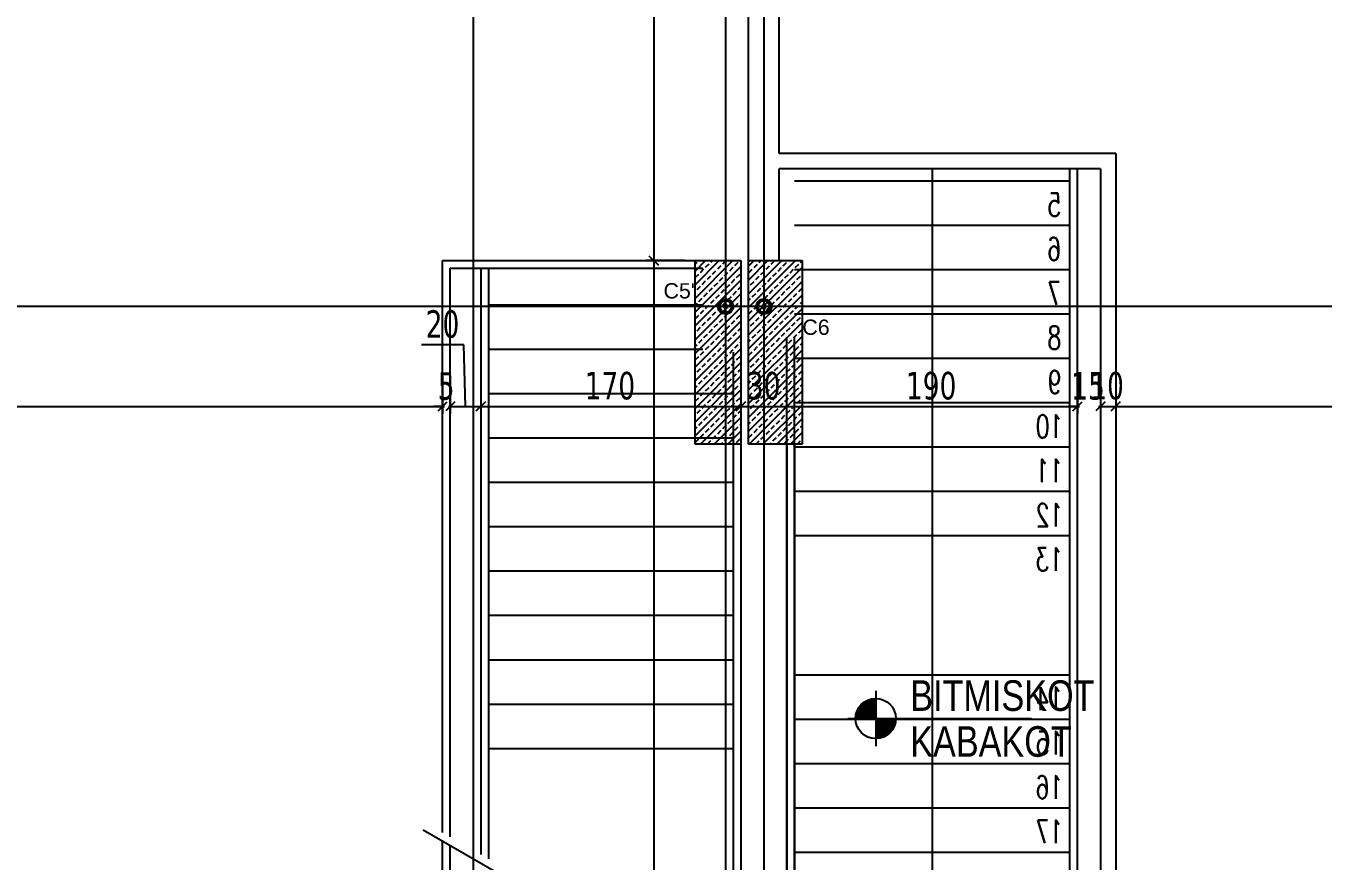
# Model space of a CAD drawing. Header units: millimetres. Extents: x 43168.9 to 43194.6, y -25545.1 to -25543.4.
# Drawn here: x 43170.7264 to 43170.896, y -25544.1764 to -25544.0672 of the extents above; entities that cross this region are included whole.
import ezdxf

# ---------------------------------------------------------------- set-up
doc = ezdxf.new("R2010")
doc.units = ezdxf.units.MM
doc.header["$LTSCALE"] = 200
doc.linetypes.add('DASHDOT2', pattern=[0.5, 0.25, -0.125, 0, -0.125])
doc.linetypes.add('HIDDEN2', pattern=[0.1875, 0.125, -0.0625])
for name, color, linetype in [('aks_sgh', 5, 'DASHDOT2'), ('cam_sgh', 1, 'Continuous'), ('duv_sgh', 4, 'Continuous'), ('kolon-b.a_sgh', 6, 'Continuous'), ('merdi_sgh', 3, 'Continuous'), ('olcuic_sgh', 183, 'Continuous'), ('sembol_sgh', 8, 'Continuous'), ('tarama-betonarme_sgh', 223, 'Continuous'), ('yazi-merdi_sgh', 9, 'Continuous')]:
    doc.layers.add(name, color=color, linetype=linetype)
doc.styles.add('1-200', font='arial.ttf', dxfattribs={"height": 60})
doc.styles.add('dim', font='VERDANA.TTF', dxfattribs={"width": 0.7})
doc.styles.add('text2', font='arial.ttf')
doc.styles.add('text3', font='simplex8.shx', dxfattribs={"width": 0.7})

msp = doc.modelspace()

# ---------------------------------------------------------------- hatches: boundary and pattern name
h = msp.add_hatch(color=256)
edge = h.paths.add_edge_path()
edge.add_arc((43170.81788, -25544.10392), 0.001, 0, 360)
edge = h.paths.add_edge_path(flags=16)
edge.add_arc((43170.81788, -25544.10392), 0.00075, 0, 360)
h = msp.add_hatch(color=256)
edge = h.paths.add_edge_path()
edge.add_arc((43170.81788, -25544.10392), 0.001, 0, 360)
edge = h.paths.add_edge_path(flags=16)
edge.add_arc((43170.81788, -25544.10392), 0.00075, 0, 360)
h = msp.add_hatch(color=256)
edge = h.paths.add_edge_path()
edge.add_arc((43170.82288, -25544.10392), 0.001, 0, 360)
edge = h.paths.add_edge_path(flags=16)
edge.add_arc((43170.82288, -25544.10392), 0.00075, 0, 360)
h = msp.add_hatch(color=256)
edge = h.paths.add_edge_path()
edge.add_arc((43170.82288, -25544.10392), 0.001, 0, 360)
edge = h.paths.add_edge_path(flags=16)
edge.add_arc((43170.82288, -25544.10392), 0.00075, 0, 360)

# ---------------------------------------------------------------- linework, layer by layer
at = {"color": 0, "linetype": 'ByBlock', "lineweight": -2}
for p, q in [((43170.8079, -25544.09732), (43170.8091, -25544.09852)), ((43170.8091, -25544.09852), (43170.8079, -25544.09732)), ((43170.81768, -25544.10412), (43170.81768, -25544.10372)), ((43170.81768, -25544.10372), (43170.81808, -25544.10372)), ((43170.81768, -25544.10412), (43170.81768, -25544.10372)), ((43170.81768, -25544.10372), (43170.81808, -25544.10372)), ((43170.81808, -25544.10412), (43170.81768, -25544.10412)), ((43170.81808, -25544.10412), (43170.81768, -25544.10412)), ((43170.81781, -25544.10385), (43170.81795, -25544.10399)), ((43170.81781, -25544.10399), (43170.81795, -25544.10385)), ((43170.81781, -25544.10385), (43170.81795, -25544.10399)), ((43170.81781, -25544.10399), (43170.81795, -25544.10385)), ((43170.81808, -25544.10372), (43170.81808, -25544.10412)), ((43170.81808, -25544.10372), (43170.81808, -25544.10412)), ((43170.82308, -25544.10372), (43170.82268, -25544.10372)), ((43170.82268, -25544.10372), (43170.82268, -25544.10412)), ((43170.82308, -25544.10372), (43170.82268, -25544.10372)), ((43170.82268, -25544.10372), (43170.82268, -25544.10412)), ((43170.82268, -25544.10412), (43170.82308, -25544.10412)), ((43170.82268, -25544.10412), (43170.82308, -25544.10412)), ((43170.82295, -25544.10385), (43170.82281, -25544.10399)), ((43170.82295, -25544.10399), (43170.82281, -25544.10385)), ((43170.82295, -25544.10385), (43170.82281, -25544.10399)), ((43170.82295, -25544.10399), (43170.82281, -25544.10385)), ((43170.82308, -25544.10412), (43170.82308, -25544.10372)), ((43170.82308, -25544.10412), (43170.82308, -25544.10372)), ((43170.78028, -25544.11758), (43170.78148, -25544.11638)), ((43170.78028, -25544.11758), (43170.78148, -25544.11638)), ((43170.78248, -25544.11638), (43170.78128, -25544.11758)), ((43170.78248, -25544.11638), (43170.78128, -25544.11758)), ((43170.78528, -25544.11758), (43170.78648, -25544.11638)), ((43170.78648, -25544.11638), (43170.78528, -25544.11758)), ((43170.81928, -25544.11758), (43170.82048, -25544.11638)), ((43170.82048, -25544.11638), (43170.81928, -25544.11758)), ((43170.82528, -25544.11758), (43170.82648, -25544.11638)), ((43170.82648, -25544.11638), (43170.82528, -25544.11758)), ((43170.86328, -25544.11758), (43170.86448, -25544.11638)), ((43170.86328, -25544.11758), (43170.86448, -25544.11638)), ((43170.86748, -25544.11638), (43170.86628, -25544.11758)), ((43170.86748, -25544.11638), (43170.86628, -25544.11758)), ((43170.86828, -25544.11758), (43170.86948, -25544.11638)), ((43170.86948, -25544.11638), (43170.86828, -25544.11758))]:
    msp.add_line(p, q, dxfattribs=at)
at = {"color": 0}
for p, q in [((43170.8375, -25544.15418), (43170.8375, -25544.16143)), ((43170.83387, -25544.15781), (43170.85787, -25544.15781))]:
    msp.add_line(p, q, dxfattribs=at)
for p, q in [((43170.83488, -25544.15773), (43170.83743, -25544.15519)), ((43170.8349, -25544.15749), (43170.83718, -25544.15521)), ((43170.83495, -25544.15721), (43170.83691, -25544.15525)), ((43170.83503, -25544.15781), (43170.8375, -25544.15534)), ((43170.83504, -25544.1569), (43170.83659, -25544.15535)), ((43170.83525, -25544.15647), (43170.83616, -25544.15556)), ((43170.83525, -25544.15781), (43170.8375, -25544.15556)), ((43170.83548, -25544.15781), (43170.8375, -25544.15579)), ((43170.83741, -25544.15781), (43170.8356, -25544.156)), ((43170.8375, -25544.15767), (43170.83572, -25544.15589)), ((43170.8375, -25544.15745), (43170.83584, -25544.15578)), ((43170.8375, -25544.15722), (43170.83596, -25544.15569)), ((43170.8375, -25544.157), (43170.8361, -25544.1556)), ((43170.8375, -25544.15677), (43170.83623, -25544.15551)), ((43170.8375, -25544.15655), (43170.83639, -25544.15544)), ((43170.8375, -25544.15632), (43170.83654, -25544.15537)), ((43170.8375, -25544.1561), (43170.83671, -25544.15531)), ((43170.8375, -25544.15588), (43170.83688, -25544.15526)), ((43170.8375, -25544.15565), (43170.83707, -25544.15522)), ((43170.8375, -25544.15543), (43170.83727, -25544.1552)), ((43170.8375, -25544.1552), (43170.83748, -25544.15519)), ((43170.83517, -25544.15781), (43170.83489, -25544.15754)), ((43170.83539, -25544.15781), (43170.83492, -25544.15734)), ((43170.83562, -25544.15781), (43170.83496, -25544.15716)), ((43170.83584, -25544.15781), (43170.83501, -25544.15698)), ((43170.83606, -25544.15781), (43170.83508, -25544.15682)), ((43170.83629, -25544.15781), (43170.83514, -25544.15666)), ((43170.83651, -25544.15781), (43170.83522, -25544.15651)), ((43170.83674, -25544.15781), (43170.8353, -25544.15638)), ((43170.83696, -25544.15781), (43170.8354, -25544.15624)), ((43170.83719, -25544.15781), (43170.8355, -25544.15612)), ((43170.8357, -25544.15781), (43170.8375, -25544.15601)), ((43170.83593, -25544.15781), (43170.8375, -25544.15624)), ((43170.83615, -25544.15781), (43170.8375, -25544.15646)), ((43170.83638, -25544.15781), (43170.8375, -25544.15669)), ((43170.8366, -25544.15781), (43170.8375, -25544.15691)), ((43170.83682, -25544.15781), (43170.8375, -25544.15714)), ((43170.83705, -25544.15781), (43170.8375, -25544.15736)), ((43170.83727, -25544.15781), (43170.8375, -25544.15759)), ((43170.83494, -25544.15781), (43170.83488, -25544.15775)), ((43170.8375, -25544.15803), (43170.83772, -25544.15781)), ((43170.8375, -25544.15826), (43170.83795, -25544.15781)), ((43170.8375, -25544.15848), (43170.83817, -25544.15781)), ((43170.8375, -25544.15871), (43170.8384, -25544.15781)), ((43170.8375, -25544.15893), (43170.83862, -25544.15781)), ((43170.8375, -25544.15916), (43170.83885, -25544.15781)), ((43170.8375, -25544.15938), (43170.83907, -25544.15781)), ((43170.8375, -25544.15961), (43170.83929, -25544.15781)), ((43170.8375, -25544.15983), (43170.83952, -25544.15781)), ((43170.8375, -25544.16005), (43170.83974, -25544.15781)), ((43170.8375, -25544.16028), (43170.83997, -25544.15781)), ((43170.83931, -25544.15971), (43170.8375, -25544.1579)), ((43170.83919, -25544.15981), (43170.8375, -25544.15812)), ((43170.83906, -25544.15991), (43170.8375, -25544.15835)), ((43170.83893, -25544.16), (43170.8375, -25544.15857)), ((43170.83879, -25544.16009), (43170.8375, -25544.15879)), ((43170.83864, -25544.16016), (43170.8375, -25544.15902)), ((43170.83849, -25544.16023), (43170.8375, -25544.15924)), ((43170.83757, -25544.16043), (43170.84012, -25544.15788)), ((43170.83942, -25544.15959), (43170.83764, -25544.15781)), ((43170.83782, -25544.16041), (43170.8401, -25544.15813)), ((43170.83952, -25544.15947), (43170.83786, -25544.15781)), ((43170.83962, -25544.15935), (43170.83809, -25544.15781)), ((43170.83809, -25544.16036), (43170.84006, -25544.15839)), ((43170.83971, -25544.15921), (43170.83831, -25544.15781)), ((43170.83841, -25544.16026), (43170.83996, -25544.15871)), ((43170.8398, -25544.15907), (43170.83853, -25544.15781)), ((43170.83987, -25544.15892), (43170.83876, -25544.15781)), ((43170.83884, -25544.16006), (43170.83975, -25544.15915)), ((43170.83994, -25544.15877), (43170.83898, -25544.15781)), ((43170.84, -25544.1586), (43170.83921, -25544.15781)), ((43170.84005, -25544.15843), (43170.83943, -25544.15781)), ((43170.84008, -25544.15824), (43170.83966, -25544.15781)), ((43170.84011, -25544.15804), (43170.83988, -25544.15781)), ((43170.84012, -25544.15783), (43170.84011, -25544.15781)), ((43170.83833, -25544.1603), (43170.8375, -25544.15947)), ((43170.83815, -25544.16034), (43170.8375, -25544.15969)), ((43170.83797, -25544.16039), (43170.8375, -25544.15992)), ((43170.83777, -25544.16041), (43170.8375, -25544.16014)), ((43170.83756, -25544.16043), (43170.8375, -25544.16037))]:
    msp.add_line(p, q)
at = {"color": 0, "linetype": 'Continuous', "lineweight": -2}
for centre, radius in [((43170.81788, -25544.10392), 0.001), ((43170.81788, -25544.10392), 0.001), ((43170.81788, -25544.10392), 0.00075), ((43170.81788, -25544.10392), 0.00075), ((43170.82288, -25544.10392), 0.001), ((43170.82288, -25544.10392), 0.001), ((43170.82288, -25544.10392), 0.00075), ((43170.82288, -25544.10392), 0.00075)]:
    msp.add_circle(centre, radius, dxfattribs=at)
at = {"color": 0}
msp.add_circle((43170.8375, -25544.15781), 0.00263, dxfattribs=at)
at = {"layer": 'aks_sgh'}
for p, q in [((43170.78488, -25543.74092), (43170.78488, -25544.78992)), ((43170.81788, -25543.74092), (43170.81788, -25544.78992)), ((43170.82288, -25543.74092), (43170.82288, -25544.78992)), ((43171.17088, -25544.10392), (43170.19488, -25544.10392))]:
    msp.add_line(p, q, dxfattribs=at)
at = {"layer": 'cam_sgh', "ltscale": 0.5}
for p, q in [((43170.78088, -25544.09791), (43170.81488, -25544.09791)), ((43170.78088, -25544.1727), (43170.78088, -25544.09791)), ((43170.78188, -25544.09891), (43170.81488, -25544.09891)), ((43170.78188, -25544.17327), (43170.78188, -25544.09891))]:
    msp.add_line(p, q, dxfattribs=at)
at = {"layer": 'duv_sgh'}
for p, q in [((43170.82088, -25544.09792), (43170.82088, -25543.98992)), ((43170.82488, -25544.08392), (43170.82488, -25544.03192)), ((43170.86888, -25544.08392), (43170.82488, -25544.08392)), ((43170.86888, -25544.08392), (43170.86888, -25544.34592)), ((43170.82488, -25544.09792), (43170.82488, -25544.08592)), ((43170.86688, -25544.08592), (43170.82488, -25544.08592)), ((43170.86688, -25544.08592), (43170.86688, -25544.34592))]:
    msp.add_line(p, q, dxfattribs=at)
at = {"layer": 'kolon-b.a_sgh'}
for p, q in [((43170.81388, -25544.09792), (43170.81988, -25544.09792)), ((43170.81388, -25544.12192), (43170.81388, -25544.09792)), ((43170.81988, -25544.09792), (43170.81988, -25544.12192)), ((43170.82088, -25544.09792), (43170.82788, -25544.09792)), ((43170.82088, -25544.12192), (43170.82088, -25544.09792)), ((43170.82788, -25544.09792), (43170.82788, -25544.12192)), ((43170.81988, -25544.12192), (43170.81388, -25544.12192)), ((43170.82788, -25544.12192), (43170.82088, -25544.12192))]:
    msp.add_line(p, q, dxfattribs=at)
at = {"layer": 'merdi_sgh'}
for p, q in [((43170.86288, -25544.13651), (43170.86288, -25544.08592)), ((43170.86388, -25544.13709), (43170.86388, -25544.08592)), ((43170.86288, -25544.08752), (43170.82688, -25544.08752)), ((43170.86288, -25544.09332), (43170.82688, -25544.09332)), ((43170.86288, -25544.09912), (43170.82688, -25544.09912)), ((43170.86288, -25544.10492), (43170.82688, -25544.10492)), ((43170.82588, -25544.19192), (43170.82588, -25544.10792)), ((43170.82688, -25544.19192), (43170.82688, -25544.10792)), ((43170.86288, -25544.11072), (43170.82688, -25544.11072)), ((43170.86288, -25544.11652), (43170.82688, -25544.11652)), ((43170.82588, -25544.12192), (43170.82588, -25544.20592)), ((43170.82688, -25544.12192), (43170.82688, -25544.20592)), ((43170.86288, -25544.12232), (43170.82688, -25544.12232)), ((43170.86288, -25544.12812), (43170.82688, -25544.12812)), ((43170.86288, -25544.13392), (43170.82688, -25544.13392)), ((43170.86288, -25544.21992), (43170.86288, -25544.13651)), ((43170.86388, -25544.21892), (43170.86388, -25544.13709)), ((43170.86288, -25544.15212), (43170.82688, -25544.15212)), ((43170.86288, -25544.15792), (43170.82688, -25544.15792)), ((43170.86288, -25544.16372), (43170.82688, -25544.16372)), ((43170.86288, -25544.16952), (43170.82688, -25544.16952)), ((43170.82165, -25544.19739), (43170.77834, -25544.17239)), ((43170.78088, -25544.25351), (43170.78088, -25544.17385)), ((43170.78188, -25544.25251), (43170.78188, -25544.17443)), ((43170.86288, -25544.17532), (43170.82688, -25544.17532))]:
    msp.add_line(p, q, dxfattribs=at)
at = {"layer": 'merdi_sgh', "linetype": 'HIDDEN2', "ltscale": 0.5}
for p, q in [((43170.78588, -25544.09891), (43170.78588, -25544.17558)), ((43170.78688, -25544.09891), (43170.78688, -25544.17616)), ((43170.78688, -25544.10371), (43170.81488, -25544.10371)), ((43170.78688, -25544.10951), (43170.81488, -25544.10951)), ((43170.81888, -25544.10991), (43170.81888, -25544.19464)), ((43170.81988, -25544.10991), (43170.81988, -25544.19521)), ((43170.78688, -25544.11531), (43170.81888, -25544.11531)), ((43170.78688, -25544.12111), (43170.81888, -25544.12111)), ((43170.78688, -25544.12691), (43170.81888, -25544.12691)), ((43170.78688, -25544.13271), (43170.81888, -25544.13271)), ((43170.78688, -25544.13851), (43170.81888, -25544.13851)), ((43170.78688, -25544.14431), (43170.81888, -25544.14431)), ((43170.78688, -25544.15011), (43170.81888, -25544.15011)), ((43170.78688, -25544.15591), (43170.81888, -25544.15591)), ((43170.78688, -25544.16171), (43170.81888, -25544.16171))]:
    msp.add_line(p, q, dxfattribs=at)
at = {"layer": 'olcuic_sgh'}
for p, q in [((43170.8085, -25543.89167), (43170.8085, -25544.09817)), ((43170.8125, -25544.09792), (43170.8075, -25544.09792)), ((43170.8125, -25544.09792), (43170.8075, -25544.09792)), ((43170.8085, -25544.09767), (43170.8085, -25544.28576)), ((43170.78365, -25544.10892), (43170.77814, -25544.10892)), ((43170.78388, -25544.11698), (43170.78365, -25544.10892)), ((43170.78088, -25544.11298), (43170.78088, -25544.11798)), ((43170.78088, -25544.11298), (43170.78088, -25544.11798)), ((43170.78188, -25544.11298), (43170.78188, -25544.11798)), ((43170.78188, -25544.11298), (43170.78188, -25544.11798)), ((43170.78588, -25544.11298), (43170.78588, -25544.11798)), ((43170.78588, -25544.11298), (43170.78588, -25544.11798)), ((43170.81988, -25544.11298), (43170.81988, -25544.11798)), ((43170.81988, -25544.11298), (43170.81988, -25544.11798)), ((43170.86388, -25544.11298), (43170.86388, -25544.11798)), ((43170.86388, -25544.11298), (43170.86388, -25544.11798)), ((43170.86688, -25544.11298), (43170.86688, -25544.11798)), ((43170.86688, -25544.11298), (43170.86688, -25544.11798)), ((43170.86888, -25544.11298), (43170.86888, -25544.11798)), ((43170.86888, -25544.11298), (43170.86888, -25544.11798)), ((43170.59063, -25544.11698), (43170.78113, -25544.11698)), ((43170.78088, -25544.11698), (43170.77968, -25544.11698)), ((43170.78163, -25544.11698), (43170.78613, -25544.11698)), ((43170.78188, -25544.11698), (43170.78308, -25544.11698)), ((43170.78563, -25544.11698), (43170.82013, -25544.11698)), ((43170.81963, -25544.11698), (43170.82613, -25544.11698)), ((43170.82563, -25544.11698), (43170.86413, -25544.11698)), ((43170.82588, -25544.11992), (43170.82588, -25544.11598)), ((43170.82588, -25544.11992), (43170.82588, -25544.11598)), ((43170.86388, -25544.11698), (43170.86268, -25544.11698)), ((43170.86663, -25544.11698), (43170.86913, -25544.11698)), ((43170.86688, -25544.11698), (43170.86808, -25544.11698)), ((43170.86863, -25544.11698), (43170.99613, -25544.11698))]:
    msp.add_line(p, q, dxfattribs=at)
at = {"layer": 'sembol_sgh'}
msp.add_line((43170.84488, -25544.08592), (43170.84488, -25544.21592), dxfattribs=at)
at = {"layer": 'tarama-betonarme_sgh'}
for p, q in [((43170.81388, -25544.09928), (43170.81524, -25544.09792)), ((43170.81388, -25544.10107), (43170.81703, -25544.09792)), ((43170.81388, -25544.10287), (43170.81883, -25544.09792)), ((43170.81388, -25544.09838), (43170.81415, -25544.09811)), ((43170.81527, -25544.09879), (43170.81572, -25544.09834)), ((43170.81594, -25544.09811), (43170.81614, -25544.09792)), ((43170.81751, -25544.09834), (43170.81793, -25544.09792)), ((43170.81908, -25544.09856), (43170.81953, -25544.09811)), ((43170.82088, -25544.09866), (43170.82162, -25544.09792)), ((43170.82088, -25544.10046), (43170.82342, -25544.09792)), ((43170.82088, -25544.10225), (43170.82521, -25544.09792)), ((43170.82088, -25544.10405), (43170.82701, -25544.09792)), ((43170.82227, -25544.09817), (43170.82252, -25544.09792)), ((43170.82384, -25544.09839), (43170.82429, -25544.09794)), ((43170.82541, -25544.09861), (43170.82586, -25544.09817)), ((43170.82609, -25544.09794), (43170.82611, -25544.09792)), ((43170.82766, -25544.09817), (43170.82788, -25544.09795)), ((43170.81388, -25544.10467), (43170.81988, -25544.09867)), ((43170.81392, -25544.10013), (43170.81437, -25544.09968)), ((43170.81459, -25544.09946), (43170.81504, -25544.09901)), ((43170.81549, -25544.10036), (43170.81594, -25544.09991)), ((43170.81617, -25544.09968), (43170.81662, -25544.09924)), ((43170.81684, -25544.09901), (43170.81729, -25544.09856)), ((43170.81774, -25544.09991), (43170.81819, -25544.09946)), ((43170.81841, -25544.09924), (43170.81886, -25544.09879)), ((43170.81931, -25544.10013), (43170.81976, -25544.09968)), ((43170.82088, -25544.10584), (43170.82788, -25544.09884)), ((43170.82092, -25544.09951), (43170.82137, -25544.09906)), ((43170.8216, -25544.09884), (43170.82205, -25544.09839)), ((43170.82182, -25544.10041), (43170.82227, -25544.09996)), ((43170.8225, -25544.09974), (43170.82295, -25544.09929)), ((43170.82317, -25544.09906), (43170.82362, -25544.09861)), ((43170.82407, -25544.09996), (43170.82452, -25544.09951)), ((43170.82474, -25544.09929), (43170.82519, -25544.09884)), ((43170.82564, -25544.10019), (43170.82609, -25544.09974)), ((43170.82631, -25544.09951), (43170.82676, -25544.09906)), ((43170.82699, -25544.09884), (43170.82744, -25544.09839)), ((43170.82721, -25544.10041), (43170.82766, -25544.09996)), ((43170.81388, -25544.10646), (43170.81988, -25544.10046)), ((43170.81415, -25544.1017), (43170.81459, -25544.10126)), ((43170.81482, -25544.10103), (43170.81527, -25544.10058)), ((43170.81572, -25544.10193), (43170.81617, -25544.10148)), ((43170.81639, -25544.10126), (43170.81684, -25544.10081)), ((43170.81706, -25544.10058), (43170.81751, -25544.10013)), ((43170.81729, -25544.10215), (43170.81774, -25544.1017)), ((43170.81796, -25544.10148), (43170.81841, -25544.10103)), ((43170.81864, -25544.10081), (43170.81908, -25544.10036)), ((43170.81953, -25544.1017), (43170.81988, -25544.10136)), ((43170.82088, -25544.10764), (43170.82788, -25544.10064)), ((43170.82088, -25544.10135), (43170.82092, -25544.10131)), ((43170.82115, -25544.10108), (43170.8216, -25544.10064)), ((43170.82205, -25544.10198), (43170.8225, -25544.10153)), ((43170.82272, -25544.10131), (43170.82317, -25544.10086)), ((43170.82339, -25544.10064), (43170.82384, -25544.10019)), ((43170.82429, -25544.10153), (43170.82474, -25544.10108)), ((43170.82497, -25544.10086), (43170.82541, -25544.10041)), ((43170.82586, -25544.10176), (43170.82631, -25544.10131)), ((43170.82654, -25544.10108), (43170.82699, -25544.10064)), ((43170.82744, -25544.10198), (43170.82788, -25544.10154)), ((43170.81388, -25544.10197), (43170.81392, -25544.10193)), ((43170.81388, -25544.10826), (43170.81988, -25544.10226)), ((43170.81437, -25544.10328), (43170.81482, -25544.10283)), ((43170.81504, -25544.1026), (43170.81549, -25544.10215)), ((43170.81594, -25544.1035), (43170.81639, -25544.10305)), ((43170.81662, -25544.10283), (43170.81706, -25544.10238)), ((43170.81751, -25544.10373), (43170.81796, -25544.10328)), ((43170.81819, -25544.10305), (43170.81864, -25544.1026)), ((43170.81886, -25544.10238), (43170.81931, -25544.10193)), ((43170.81976, -25544.10328), (43170.81988, -25544.10316)), ((43170.82088, -25544.10944), (43170.82788, -25544.10244)), ((43170.82088, -25544.10315), (43170.82115, -25544.10288)), ((43170.82137, -25544.10266), (43170.82182, -25544.10221)), ((43170.82227, -25544.10355), (43170.82272, -25544.10311)), ((43170.82295, -25544.10288), (43170.82339, -25544.10243)), ((43170.82362, -25544.10221), (43170.82407, -25544.10176)), ((43170.82384, -25544.10378), (43170.82429, -25544.10333)), ((43170.82452, -25544.10311), (43170.82497, -25544.10266)), ((43170.82519, -25544.10243), (43170.82564, -25544.10198)), ((43170.82609, -25544.10333), (43170.82654, -25544.10288)), ((43170.82676, -25544.10266), (43170.82721, -25544.10221)), ((43170.82766, -25544.10355), (43170.82788, -25544.10333)), ((43170.81388, -25544.10377), (43170.81415, -25544.1035)), ((43170.81388, -25544.11005), (43170.81988, -25544.10405)), ((43170.81392, -25544.10552), (43170.81437, -25544.10507)), ((43170.81459, -25544.10485), (43170.81504, -25544.1044)), ((43170.81527, -25544.10417), (43170.81572, -25544.10373)), ((43170.81617, -25544.10507), (43170.81662, -25544.10462)), ((43170.81684, -25544.1044), (43170.81729, -25544.10395)), ((43170.81774, -25544.1053), (43170.81819, -25544.10485)), ((43170.81841, -25544.10462), (43170.81886, -25544.10417)), ((43170.81908, -25544.10395), (43170.81953, -25544.1035)), ((43170.81931, -25544.10552), (43170.81976, -25544.10507)), ((43170.82088, -25544.11123), (43170.82788, -25544.10423)), ((43170.82092, -25544.1049), (43170.82137, -25544.10445)), ((43170.8216, -25544.10423), (43170.82205, -25544.10378)), ((43170.8225, -25544.10513), (43170.82295, -25544.10468)), ((43170.82317, -25544.10445), (43170.82362, -25544.104)), ((43170.82407, -25544.10535), (43170.82452, -25544.1049)), ((43170.82474, -25544.10468), (43170.82519, -25544.10423)), ((43170.82541, -25544.104), (43170.82586, -25544.10355)), ((43170.82564, -25544.10557), (43170.82609, -25544.10513)), ((43170.82631, -25544.1049), (43170.82676, -25544.10445)), ((43170.82699, -25544.10423), (43170.82744, -25544.10378)), ((43170.81388, -25544.11185), (43170.81988, -25544.10585)), ((43170.81415, -25544.10709), (43170.81459, -25544.10664)), ((43170.81482, -25544.10642), (43170.81527, -25544.10597)), ((43170.81549, -25544.10575), (43170.81594, -25544.1053)), ((43170.81639, -25544.10664), (43170.81684, -25544.1062)), ((43170.81706, -25544.10597), (43170.81751, -25544.10552)), ((43170.81796, -25544.10687), (43170.81841, -25544.10642)), ((43170.81864, -25544.1062), (43170.81908, -25544.10575)), ((43170.81953, -25544.10709), (43170.81988, -25544.10675)), ((43170.82088, -25544.11303), (43170.82788, -25544.10603)), ((43170.82088, -25544.10674), (43170.82092, -25544.1067)), ((43170.82115, -25544.10647), (43170.8216, -25544.10602)), ((43170.82182, -25544.1058), (43170.82227, -25544.10535)), ((43170.82272, -25544.1067), (43170.82317, -25544.10625)), ((43170.82339, -25544.10602), (43170.82384, -25544.10557)), ((43170.82429, -25544.10692), (43170.82474, -25544.10647)), ((43170.82497, -25544.10625), (43170.82541, -25544.1058)), ((43170.82586, -25544.10715), (43170.82631, -25544.1067)), ((43170.82654, -25544.10647), (43170.82699, -25544.10602)), ((43170.82721, -25544.1058), (43170.82766, -25544.10535)), ((43170.81388, -25544.10736), (43170.81392, -25544.10732)), ((43170.81388, -25544.11365), (43170.81988, -25544.10765)), ((43170.81437, -25544.10866), (43170.81482, -25544.10822)), ((43170.81504, -25544.10799), (43170.81549, -25544.10754)), ((43170.81572, -25544.10732), (43170.81617, -25544.10687)), ((43170.81594, -25544.10889), (43170.81639, -25544.10844)), ((43170.81662, -25544.10822), (43170.81706, -25544.10777)), ((43170.81729, -25544.10754), (43170.81774, -25544.10709)), ((43170.81819, -25544.10844), (43170.81864, -25544.10799)), ((43170.81886, -25544.10777), (43170.81931, -25544.10732)), ((43170.82088, -25544.11483), (43170.82788, -25544.10783)), ((43170.82088, -25544.10854), (43170.82115, -25544.10827)), ((43170.82137, -25544.10804), (43170.82182, -25544.1076)), ((43170.82205, -25544.10737), (43170.8225, -25544.10692)), ((43170.82227, -25544.10894), (43170.82272, -25544.10849)), ((43170.82295, -25544.10827), (43170.82339, -25544.10782)), ((43170.82362, -25544.1076), (43170.82407, -25544.10715)), ((43170.82452, -25544.10849), (43170.82497, -25544.10804)), ((43170.82519, -25544.10782), (43170.82564, -25544.10737)), ((43170.82609, -25544.10872), (43170.82654, -25544.10827)), ((43170.82676, -25544.10804), (43170.82721, -25544.1076)), ((43170.82744, -25544.10737), (43170.82788, -25544.10693)), ((43170.81388, -25544.10916), (43170.81415, -25544.10889)), ((43170.81388, -25544.11544), (43170.81988, -25544.10944)), ((43170.81459, -25544.11024), (43170.81504, -25544.10979)), ((43170.81527, -25544.10956), (43170.81572, -25544.10911)), ((43170.81617, -25544.11046), (43170.81662, -25544.11001)), ((43170.81684, -25544.10979), (43170.81729, -25544.10934)), ((43170.81751, -25544.10911), (43170.81796, -25544.10866)), ((43170.81841, -25544.11001), (43170.81886, -25544.10956)), ((43170.81908, -25544.10934), (43170.81953, -25544.10889)), ((43170.81976, -25544.10866), (43170.81988, -25544.10854)), ((43170.82088, -25544.11662), (43170.82788, -25544.10962)), ((43170.82092, -25544.11029), (43170.82137, -25544.10984)), ((43170.8216, -25544.10962), (43170.82205, -25544.10917)), ((43170.8225, -25544.11051), (43170.82295, -25544.11006)), ((43170.82317, -25544.10984), (43170.82362, -25544.10939)), ((43170.82384, -25544.10917), (43170.82429, -25544.10872)), ((43170.82474, -25544.11006), (43170.82519, -25544.10962)), ((43170.82541, -25544.10939), (43170.82586, -25544.10894)), ((43170.82631, -25544.11029), (43170.82676, -25544.10984)), ((43170.82699, -25544.10962), (43170.82744, -25544.10917)), ((43170.82766, -25544.10894), (43170.82788, -25544.10872)), ((43170.81388, -25544.11724), (43170.81988, -25544.11124)), ((43170.81392, -25544.11091), (43170.81437, -25544.11046)), ((43170.81482, -25544.11181), (43170.81527, -25544.11136)), ((43170.81549, -25544.11113), (43170.81594, -25544.11069)), ((43170.81639, -25544.11203), (43170.81684, -25544.11158)), ((43170.81706, -25544.11136), (43170.81751, -25544.11091)), ((43170.81774, -25544.11069), (43170.81819, -25544.11024)), ((43170.81796, -25544.11226), (43170.81841, -25544.11181)), ((43170.81864, -25544.11158), (43170.81908, -25544.11113)), ((43170.81931, -25544.11091), (43170.81976, -25544.11046)), ((43170.82088, -25544.11842), (43170.82788, -25544.11142)), ((43170.82115, -25544.11186), (43170.8216, -25544.11141)), ((43170.82182, -25544.11119), (43170.82227, -25544.11074)), ((43170.82272, -25544.11209), (43170.82317, -25544.11164)), ((43170.82339, -25544.11141), (43170.82384, -25544.11096)), ((43170.82407, -25544.11074), (43170.82452, -25544.11029)), ((43170.82429, -25544.11231), (43170.82474, -25544.11186)), ((43170.82497, -25544.11164), (43170.82541, -25544.11119)), ((43170.82564, -25544.11096), (43170.82609, -25544.11051)), ((43170.82654, -25544.11186), (43170.82699, -25544.11141)), ((43170.82721, -25544.11119), (43170.82766, -25544.11074)), ((43170.81388, -25544.11275), (43170.81392, -25544.11271)), ((43170.81388, -25544.11903), (43170.81988, -25544.11303)), ((43170.81415, -25544.11248), (43170.81459, -25544.11203)), ((43170.81437, -25544.11405), (43170.81482, -25544.1136)), ((43170.81504, -25544.11338), (43170.81549, -25544.11293)), ((43170.81572, -25544.11271), (43170.81617, -25544.11226)), ((43170.81662, -25544.1136), (43170.81706, -25544.11315)), ((43170.81729, -25544.11293), (43170.81774, -25544.11248)), ((43170.81819, -25544.11383), (43170.81864, -25544.11338)), ((43170.81886, -25544.11315), (43170.81931, -25544.11271)), ((43170.81953, -25544.11248), (43170.81988, -25544.11214)), ((43170.82088, -25544.11213), (43170.82092, -25544.11209)), ((43170.82088, -25544.12021), (43170.82788, -25544.11321)), ((43170.82137, -25544.11343), (43170.82182, -25544.11298)), ((43170.82205, -25544.11276), (43170.8225, -25544.11231)), ((43170.82295, -25544.11366), (43170.82339, -25544.11321)), ((43170.82362, -25544.11298), (43170.82407, -25544.11253)), ((43170.82452, -25544.11388), (43170.82497, -25544.11343)), ((43170.82519, -25544.11321), (43170.82564, -25544.11276)), ((43170.82586, -25544.11253), (43170.82631, -25544.11209)), ((43170.82676, -25544.11343), (43170.82721, -25544.11298)), ((43170.82744, -25544.11276), (43170.82788, -25544.11232)), ((43170.81388, -25544.11454), (43170.81415, -25544.11428)), ((43170.81388, -25544.12083), (43170.81988, -25544.11483)), ((43170.81459, -25544.11562), (43170.81504, -25544.11518)), ((43170.81527, -25544.11495), (43170.81572, -25544.1145)), ((43170.81594, -25544.11428), (43170.81639, -25544.11383)), ((43170.81684, -25544.11518), (43170.81729, -25544.11473)), ((43170.81751, -25544.1145), (43170.81796, -25544.11405)), ((43170.81841, -25544.1154), (43170.81886, -25544.11495)), ((43170.81908, -25544.11473), (43170.81953, -25544.11428)), ((43170.81976, -25544.11405), (43170.81988, -25544.11393)), ((43170.82088, -25544.11393), (43170.82115, -25544.11366)), ((43170.82092, -25544.11568), (43170.82137, -25544.11523)), ((43170.82097, -25544.12192), (43170.82788, -25544.11501)), ((43170.8216, -25544.115), (43170.82205, -25544.11455)), ((43170.82227, -25544.11433), (43170.82272, -25544.11388)), ((43170.82317, -25544.11523), (43170.82362, -25544.11478)), ((43170.82384, -25544.11455), (43170.82429, -25544.11411)), ((43170.82474, -25544.11545), (43170.82519, -25544.115)), ((43170.82541, -25544.11478), (43170.82586, -25544.11433)), ((43170.82609, -25544.11411), (43170.82654, -25544.11366)), ((43170.82631, -25544.11568), (43170.82676, -25544.11523)), ((43170.82699, -25544.115), (43170.82744, -25544.11455)), ((43170.82766, -25544.11433), (43170.82788, -25544.11411)), ((43170.81392, -25544.1163), (43170.81437, -25544.11585)), ((43170.81459, -25544.12192), (43170.81988, -25544.11663)), ((43170.81482, -25544.1172), (43170.81527, -25544.11675)), ((43170.81549, -25544.11652), (43170.81594, -25544.11607)), ((43170.81617, -25544.11585), (43170.81662, -25544.1154)), ((43170.81639, -25544.11742), (43170.81684, -25544.11697)), ((43170.81706, -25544.11675), (43170.81751, -25544.1163)), ((43170.81774, -25544.11607), (43170.81819, -25544.11562)), ((43170.81864, -25544.11697), (43170.81908, -25544.11652)), ((43170.81931, -25544.1163), (43170.81976, -25544.11585)), ((43170.82115, -25544.11725), (43170.8216, -25544.1168)), ((43170.82182, -25544.11658), (43170.82227, -25544.11613)), ((43170.8225, -25544.1159), (43170.82295, -25544.11545)), ((43170.82276, -25544.12192), (43170.82788, -25544.11681)), ((43170.82339, -25544.1168), (43170.82384, -25544.11635)), ((43170.82407, -25544.11613), (43170.82452, -25544.11568)), ((43170.82497, -25544.11702), (43170.82541, -25544.11658)), ((43170.82564, -25544.11635), (43170.82609, -25544.1159)), ((43170.82654, -25544.11725), (43170.82699, -25544.1168)), ((43170.82721, -25544.11658), (43170.82766, -25544.11613)), ((43170.81388, -25544.11814), (43170.81392, -25544.11809)), ((43170.81415, -25544.11787), (43170.81459, -25544.11742)), ((43170.81504, -25544.11877), (43170.81549, -25544.11832)), ((43170.81572, -25544.11809), (43170.81617, -25544.11764)), ((43170.81638, -25544.12192), (43170.81988, -25544.11842)), ((43170.81662, -25544.11899), (43170.81706, -25544.11854)), ((43170.81729, -25544.11832), (43170.81774, -25544.11787)), ((43170.81796, -25544.11764), (43170.81841, -25544.1172)), ((43170.81886, -25544.11854), (43170.81931, -25544.11809)), ((43170.81953, -25544.11787), (43170.81988, -25544.11752)), ((43170.82088, -25544.11752), (43170.82092, -25544.11747)), ((43170.82137, -25544.11882), (43170.82182, -25544.11837)), ((43170.82205, -25544.11815), (43170.8225, -25544.1177)), ((43170.82272, -25544.11747), (43170.82317, -25544.11702)), ((43170.82295, -25544.11905), (43170.82339, -25544.1186)), ((43170.82362, -25544.11837), (43170.82407, -25544.11792)), ((43170.82429, -25544.1177), (43170.82474, -25544.11725)), ((43170.82456, -25544.12192), (43170.82788, -25544.1186)), ((43170.82519, -25544.1186), (43170.82564, -25544.11815)), ((43170.82586, -25544.11792), (43170.82631, -25544.11747)), ((43170.82676, -25544.11882), (43170.82721, -25544.11837)), ((43170.82744, -25544.11815), (43170.82788, -25544.1177)), ((43170.81388, -25544.11993), (43170.81415, -25544.11967)), ((43170.81437, -25544.11944), (43170.81482, -25544.11899)), ((43170.81527, -25544.12034), (43170.81572, -25544.11989)), ((43170.81594, -25544.11967), (43170.81639, -25544.11922)), ((43170.81684, -25544.12056), (43170.81729, -25544.12011)), ((43170.81751, -25544.11989), (43170.81796, -25544.11944)), ((43170.81818, -25544.12192), (43170.81988, -25544.12022)), ((43170.81819, -25544.11922), (43170.81864, -25544.11877)), ((43170.81841, -25544.12079), (43170.81886, -25544.12034)), ((43170.81908, -25544.12011), (43170.81953, -25544.11967)), ((43170.81976, -25544.11944), (43170.81988, -25544.11932)), ((43170.82088, -25544.11932), (43170.82115, -25544.11905)), ((43170.8216, -25544.12039), (43170.82205, -25544.11994)), ((43170.82227, -25544.11972), (43170.82272, -25544.11927)), ((43170.82317, -25544.12062), (43170.82362, -25544.12017)), ((43170.82384, -25544.11994), (43170.82429, -25544.11949)), ((43170.82452, -25544.11927), (43170.82497, -25544.11882)), ((43170.82474, -25544.12084), (43170.82519, -25544.12039)), ((43170.82541, -25544.12017), (43170.82586, -25544.11972)), ((43170.82609, -25544.11949), (43170.82654, -25544.11905)), ((43170.82699, -25544.12039), (43170.82744, -25544.11994)), ((43170.82766, -25544.11972), (43170.82788, -25544.1195)), ((43170.81392, -25544.12169), (43170.81437, -25544.12124)), ((43170.81459, -25544.12101), (43170.81504, -25544.12056)), ((43170.81549, -25544.12191), (43170.81594, -25544.12146)), ((43170.81617, -25544.12124), (43170.81662, -25544.12079)), ((43170.81728, -25544.12192), (43170.81751, -25544.12169)), ((43170.81774, -25544.12146), (43170.81819, -25544.12101)), ((43170.81908, -25544.12192), (43170.81908, -25544.12191)), ((43170.81931, -25544.12169), (43170.81976, -25544.12124)), ((43170.82092, -25544.12107), (43170.82137, -25544.12062)), ((43170.82187, -25544.12192), (43170.82227, -25544.12151)), ((43170.8225, -25544.12129), (43170.82295, -25544.12084)), ((43170.82366, -25544.12192), (43170.82384, -25544.12174)), ((43170.82407, -25544.12151), (43170.82452, -25544.12107)), ((43170.82564, -25544.12174), (43170.82609, -25544.12129)), ((43170.82631, -25544.12107), (43170.82676, -25544.12062)), ((43170.82636, -25544.12192), (43170.82788, -25544.1204)), ((43170.82726, -25544.12192), (43170.82766, -25544.12151))]:
    msp.add_line(p, q, dxfattribs=at)

# ---------------------------------------------------------------- texts
at = {"color": 0, "style": 'text2', "width": 0.8}
for tag, p, s in [('BITMISKOT', (43170.84202, -25544.15681), '+0,10'), ('KABAKOT', (43170.84202, -25544.16281), '±0,00')]:
    msp.add_attdef(tag, p, s, height=0.004, dxfattribs=at)
at = {"layer": 'aks_sgh', "style": '1-200'}
for s, rotation, p in [("C5'", 360, (43170.80976, -25544.10287)), ("C5'", 360, (43170.80976, -25544.10287)), ('C6', 0, (43170.82791, -25544.10763)), ('C6', 0, (43170.82791, -25544.10763))]:
    msp.add_text(s, height=0.002, rotation=rotation, dxfattribs=at).set_placement(p)
at = {"layer": 'olcuic_sgh', "color": 2, "style": 'dim', "width": 0.7}
for s, p in [('20', (43170.77867, -25544.10801)), ('5', (43170.78024, -25544.11611)), ('170', (43170.79945, -25544.11607)), ('30', (43170.82065, -25544.11607)), ('190', (43170.84145, -25544.11607)), ('15', (43170.86306, -25544.1161)), ('10', (43170.86555, -25544.11607))]:
    msp.add_text(s, height=0.0036, dxfattribs=at).set_placement(p)
at = {"layer": 'yazi-merdi_sgh', "style": 'text3', "text_generation_flag": 4, "width": 0.7}
for s, p in [('5', (43170.86175, -25544.0921)), ('6', (43170.86175, -25544.0979)), ('7', (43170.86175, -25544.1037)), ('8', (43170.86175, -25544.1095)), ('9', (43170.86175, -25544.1153)), ('10', (43170.86202, -25544.1211)), ('11', (43170.86202, -25544.1269)), ('12', (43170.86202, -25544.1327)), ('13', (43170.86202, -25544.1385)), ('14', (43170.86202, -25544.1567)), ('15', (43170.86202, -25544.1625)), ('16', (43170.86202, -25544.1683)), ('17', (43170.86202, -25544.1741))]:
    msp.add_text(s, height=0.003, rotation=180, dxfattribs=at).set_placement(p)

doc.saveas('drawing.dxf')
